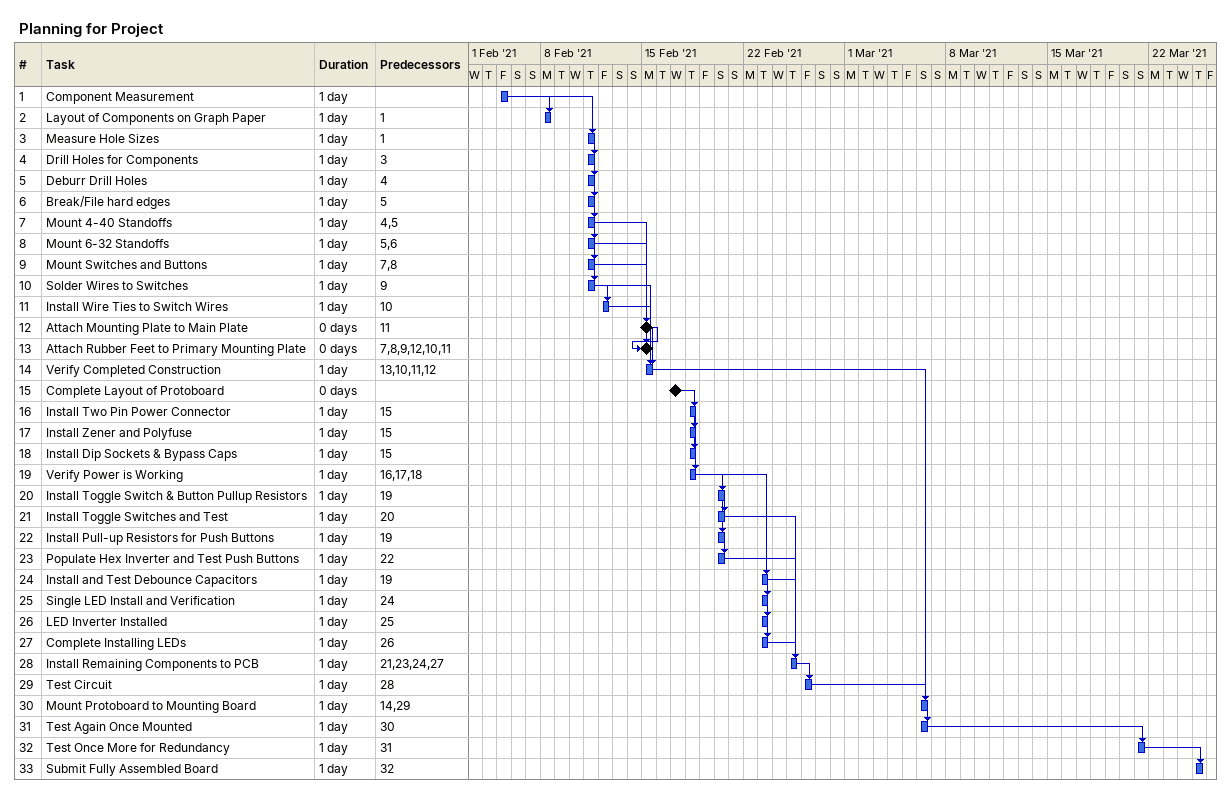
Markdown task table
Planning for Project

| ID | Task | Duration | Start | Finish | Predecessors |
|---|---|---|---|---|---|
| 1 | Component Measurement | 1d | 2021-02-05 | 2021-02-05 |  |
| 2 | Layout of Components on Graph Paper | 1d | 2021-02-08 | 2021-02-08 | 1 |
| 3 | Measure Hole Sizes | 1d | 2021-02-11 | 2021-02-11 | 1 |
| 4 | Drill Holes for Components | 1d | 2021-02-11 | 2021-02-11 | 3 |
| 5 | Deburr Drill Holes | 1d | 2021-02-11 | 2021-02-11 | 4 |
| 6 | Break/File hard edges | 1d | 2021-02-11 | 2021-02-11 | 5 |
| 7 | Mount 4-40 Standoffs | 1d | 2021-02-11 | 2021-02-11 | 4, 5 |
| 8 | Mount 6-32 Standoffs | 1d | 2021-02-11 | 2021-02-11 | 5, 6 |
| 9 | Mount Switches and Buttons | 1d | 2021-02-11 | 2021-02-11 | 7, 8 |
| 10 | Solder Wires to Switches | 1d | 2021-02-11 | 2021-02-11 | 9 |
| 11 | Install Wire Ties to Switch Wires | 1d | 2021-02-12 | 2021-02-12 | 10 |
| 12 | Attach Mounting Plate to Main Plate | 0d | 2021-02-15 | 2021-02-15 | 11 |
| 13 | Attach Rubber Feet to Primary Mounting Plate | 0d | 2021-02-15 | 2021-02-15 | 7, 8, 9, 12, 10, 11 |
| 14 | Verify Completed Construction | 1d | 2021-02-15 | 2021-02-15 | 13, 10, 11, 12 |
| 15 | Complete Layout of Protoboard | 0d | 2021-02-17 | 2021-02-17 |  |
| 16 | Install Two Pin Power Connector | 1d | 2021-02-18 | 2021-02-18 | 15 |
| 17 | Install Zener and Polyfuse | 1d | 2021-02-18 | 2021-02-18 | 15 |
| 18 | Install Dip Sockets & Bypass Caps | 1d | 2021-02-18 | 2021-02-18 | 15 |
| 19 | Verify Power is Working | 1d | 2021-02-18 | 2021-02-18 | 16, 17, 18 |
| 20 | Install Toggle Switch & Button Pullup Resistors | 1d | 2021-02-20 | 2021-02-20 | 19 |
| 21 | Install Toggle Switches and Test | 1d | 2021-02-20 | 2021-02-20 | 20 |
| 22 | Install Pull-up Resistors for Push Buttons | 1d | 2021-02-20 | 2021-02-20 | 19 |
| 23 | Populate Hex Inverter and Test Push Buttons | 1d | 2021-02-20 | 2021-02-20 | 22 |
| 24 | Install and Test Debounce Capacitors | 1d | 2021-02-23 | 2021-02-23 | 19 |
| 25 | Single LED Install and Verification | 1d | 2021-02-23 | 2021-02-23 | 24 |
| 26 | LED Inverter Installed | 1d | 2021-02-23 | 2021-02-23 | 25 |
| 27 | Complete Installing LEDs | 1d | 2021-02-23 | 2021-02-23 | 26 |
| 28 | Install Remaining Components to PCB | 1d | 2021-02-25 | 2021-02-25 | 21, 23, 24, 27 |
| 29 | Test Circuit | 1d | 2021-02-26 | 2021-02-26 | 28 |
| 30 | Mount Protoboard to Mounting Board | 1d | 2021-03-06 | 2021-03-06 | 14, 29 |
| 31 | Test Again Once Mounted | 1d | 2021-03-06 | 2021-03-06 | 30 |
| 32 | Test Once More for Redundancy | 1d | 2021-03-21 | 2021-03-21 | 31 |
| 33 | Submit Fully Assembled Board | 1d | 2021-03-25 | 2021-03-25 | 32 |
